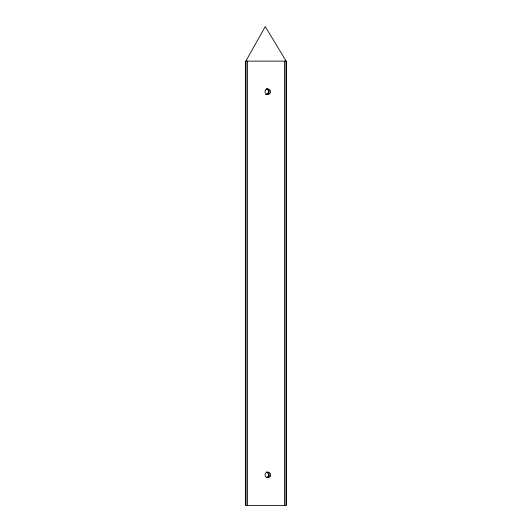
<?xml version="1.0" encoding="UTF-8"?>
<svg xmlns="http://www.w3.org/2000/svg" width="532" height="532" viewBox="0 0 532 532"><rect width="100%" height="100%" fill="white"/><g stroke="black" fill="none" stroke-linecap="round" stroke-linejoin="round"><path stroke-width="0.8" d="M245.837 505.4L245.837 61.12L265.255 26.6L286.163 61.12L286.163 505.4L245.837 505.4L245.837 61.12L286.163 61.12L286.163 505.4M284.514 61.12L284.514 505.4M247.486 61.12L247.486 505.4M266.559 88.884A2.78 2.753 -90 0 1 269.292 92.023A2.78 2.753 -90 0 1 265.847 94.344M266.579 472.084A2.78 2.753 -90 0 1 269.332 474.857A2.78 2.753 -90 0 1 266.579 477.636M266.572 472.177A2.78 2.753 -90 0 1 266.572 477.543M266.552 88.977A2.78 2.753 -90 0 1 265.84 94.437M265.382 90.274A2.78 2.753 90 0 0 267.769 94.437A2.78 2.753 90 0 0 270.15 90.274A2.78 2.753 90 0 0 265.382 90.274M270.17 476.246A2.78 2.753 -90 0 0 267.782 472.084A2.78 2.753 -90 0 0 265.402 476.246A2.78 2.753 -90 0 0 270.17 476.246"/></g></svg>
